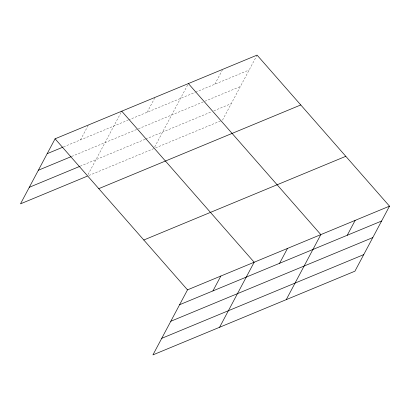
<?xml version="1.0" encoding="UTF-8"?>
<svg xmlns="http://www.w3.org/2000/svg" width="410" height="410" viewBox="0 0 410 410"><rect width="100%" height="100%" fill="white"/><g stroke="black" fill="none" stroke-linecap="round" stroke-linejoin="round"><path stroke-width="0.31" stroke-dasharray="2.05 1.54" d="M80.504 139.866L88.406 124.999M88.037 174.568L121.734 111.187M147.159 112.243L155.062 97.38M154.693 146.944L188.39 83.568M214.825 84.204L222.435 69.89M222.492 120.145L257.07 55.109M63.545 146.893L127.864 120.243M128.448 119.997L195.037 92.404M195.621 92.163L249.162 69.977M71.699 156.42L137.77 129.042M138.354 128.801L204.277 101.485M204.856 101.244L240.362 86.53M80.17 166.209L145.073 139.313M145.658 139.072L211.504 111.786M213.83 110.823L231.291 103.592M88.908 175.495L153.811 148.599M155.559 147.877L221.323 120.627"/><path stroke-width="0.61" d="M389.5 206.158L187.508 289.855L152.93 354.891L354.922 271.189L389.5 206.158L257.07 55.109L55.078 138.811L20.5 203.842L87.156 176.223M212.933 290.915L220.841 276.048M219.586 327.267L254.169 262.236L121.734 111.187M279.589 263.292L287.497 248.424M286.247 299.648L320.825 234.617L188.39 83.568M347.255 235.253L355.162 220.385M47.176 153.673L62.961 147.134M38.371 170.232L71.114 156.661M29.305 187.288L79.586 166.45M98.779 188.656L300.771 104.955M143.808 240.009L345.799 156.312M179.606 304.722L381.597 221.026M170.801 321.276L372.792 237.58M161.735 338.337L363.721 254.636M55.078 138.811L187.508 289.855"/></g></svg>
